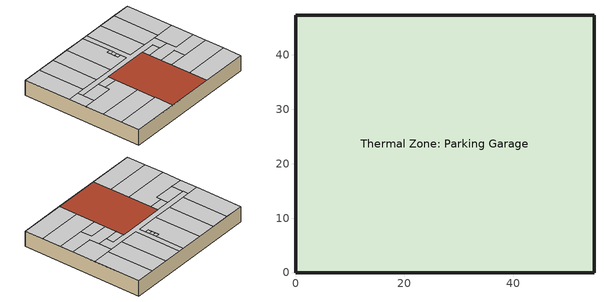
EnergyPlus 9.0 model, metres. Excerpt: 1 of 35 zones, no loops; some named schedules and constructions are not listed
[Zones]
Thermal Zone: Parking Garage
 floor ground (Surface 171 SlabOnOrBelowGradeF073): 54.86,47.24 54.86,0 0,0 0,47.24 z-6.1
 wall ground (Surface 172-uw BelowGradeWallC114): 0,0 54.86,0 z-6.1:0
 wall ground (Surface 173-uw BelowGradeWallC114): 0,47.24 0,0 z-6.1:0
 wall ground (Surface 174-uw BelowGradeWallC114): 54.86,47.24 0,47.24 z-6.1:0
 wall ground (Surface 175-uw BelowGradeWallC114): 54.86,0 54.86,47.24 z-6.1:0
 ceiling to Thermal Zone: F1 Retail SW (OtherFloorU071 Reversed): 18.29,0 18.29,7.32 0,7.32 0,0 z0; 18.29,7.32 18.29,14.63 0,14.63 0,7.32 z0; 18.29,14.63 18.29,23.77 12.8,23.77 12.8,21.95 0,21.95 0,14.63 z0
 ceiling to Thermal Zone: F1 Retail N-NW (OtherFloorU071 Reversed): 7.32,28.96 7.32,47.24 0,47.24 0,28.96 z0; 14.63,28.96 14.63,47.24 7.32,47.24 7.32,28.96 z0; 21.95,28.96 21.95,47.24 14.63,47.24 14.63,28.96 z0; 30.78,28.96 30.78,31.39 29.26,31.39 29.26,35.97 30.78,35.97 30.78,47.24 21.95,47.24 21.95,28.96 z0
 ceiling to Thermal Zone: F1 Retail NE (OtherFloorU071 Reversed): 40.23,28.96 40.23,47.24 32.92,47.24 32.92,28.96 z0; 47.55,28.96 47.55,47.24 40.23,47.24 40.23,28.96 z0; 54.86,28.96 54.86,47.24 47.55,47.24 47.55,28.96 z0
 ceiling to Thermal Zone: F1 Corridor (OtherFloorU071 Reversed): 30.78,31.39 30.78,32.92 29.26,32.92 29.26,31.39 z0; 30.78,32.92 30.78,34.44 29.26,34.44 29.26,32.92 z0; 30.78,34.44 30.78,35.97 29.26,35.97 29.26,34.44 z0; 45.72,23.77 45.72,28.96 32.92,28.96 32.92,47.24 30.78,47.24 30.78,28.96 4.57,28.96 4.57,26.82 42.06,26.82 42.06,23.77 z0; 18.29,23.77 18.29,26.82 12.8,26.82 12.8,23.77 z0; 42.06,23.77 42.06,26.82 36.58,26.82 36.58,23.77 z0
 ceiling to Thermal Zone: F1 Retail SE (OtherFloorU071 Reversed): 54.86,7.32 54.86,14.63 36.58,14.63 36.58,7.32 z0; 54.86,0 54.86,7.32 36.58,7.32 36.58,0 z0
 ceiling to Thermal Zone: F1 Lounge (OtherFloorU071 Reversed): 54.86,14.63 54.86,19.81 45.72,19.81 45.72,23.77 42.06,23.77 36.58,23.77 36.58,19.2 43.89,19.2 43.89,14.63 z0
 ceiling to Thermal Zone: F1 Business Center (OtherFloorU071 Reversed): 43.89,14.63 43.89,19.2 36.58,19.2 36.58,14.63 z0
 ceiling to Thermal Zone: F1 Fitness Center (OtherFloorU071 Reversed): 54.86,19.81 54.86,28.96 45.72,28.96 45.72,19.81 z0
 ceiling to Thermal Zone: F1 Leasing Office (OtherFloorU071 Reversed): 4.57,21.95 4.57,28.96 0,28.96 0,21.95 z0
 ceiling to Thermal Zone: F1 Mechanical Room (OtherFloorU071 Reversed): 12.8,21.95 12.8,26.82 4.57,26.82 4.57,21.95 z0
 roof outside (Concrete Podium Roof): 36.58,0 36.58,26.82 18.29,26.82 18.29,0 z0
[Construction]
OtherFloorU071 Reversed: Carpet - 3/4 in., Plywood - 5/8 in. 1, Compliance Insulation R0.50, Compliance Insulation R2.15, Compliance Insulation R6.00, Concrete - 140 lb/ft3 - 10 in. 1
[Schedule:Year]
ResidentialLivingHtgSetpt: ResidentialLivingHtgSetptWk, 1, 1, 12, 31
ResidentialLivingClgSetpt: ResidentialLivingClgSetptWk, 1, 1, 12, 31
Off: OffWk, 1, 1, 12, 31
AllOnHVACAvail: AllOnHVACAvailWk, 1, 1, 12, 31
CyclingHVACAvail: CyclingHVACAvailWk, 1, 1, 12, 31
[Schedule:Week:Daily]
RetailLightsWk: RetailLightsSun, RetailLightsWD, RetailLightsWD, RetailLightsWD, RetailLightsWD, RetailLightsWD, RetailLightsSat, RetailLightsSun, OnDay, OffDay, RetailLightsSun, RetailLightsSun
ResidentialLivingLightsWk: ResidentialLivingLightsSun, ResidentialLivingLightsWD, ResidentialLivingLightsWD, ResidentialLivingLightsWD, ResidentialLivingLightsWD, ResidentialLivingLightsWD, ResidentialLivingLightsSat, ResidentialLivingLightsSun, OnDay, OffDay, ResidentialLivingLightsSun, ResidentialLivingLightsSun
ResidentialLivingHtgSetptWk: ResidentialLivingHtgSetptSun, ResidentialLivingHtgSetptWD, ResidentialLivingHtgSetptWD, ResidentialLivingHtgSetptWD, ResidentialLivingHtgSetptWD, ResidentialLivingHtgSetptWD, ResidentialLivingHtgSetptSat, ResidentialLivingHtgSetptSun, ResidentialLivingHtgSetptWD, ResidentialLivingHtgSetptWD, ResidentialLivingHtgSetptSun, ResidentialLivingHtgSetptSun
ResidentialLivingClgSetptWk: ResidentialLivingClgSetptSun, ResidentialLivingClgSetptWD, ResidentialLivingClgSetptWD, ResidentialLivingClgSetptWD, ResidentialLivingClgSetptWD, ResidentialLivingClgSetptWD, ResidentialLivingClgSetptSat, ResidentialLivingClgSetptSun, ResidentialLivingClgSetptWD, ResidentialLivingClgSetptWD, ResidentialLivingClgSetptSun, ResidentialLivingClgSetptSun
ResidentialLivingHVACAvailWk: ResidentialLivingHVACAvailSun, ResidentialLivingHVACAvailWD, ResidentialLivingHVACAvailWD, ResidentialLivingHVACAvailWD, ResidentialLivingHVACAvailWD, ResidentialLivingHVACAvailWD, ResidentialLivingHVACAvailSat, ResidentialLivingHVACAvailSun, AllOnHVACAvailDay, AllOnHVACAvailDay, ResidentialLivingHVACAvailSun, ResidentialLivingHVACAvailSun
OnWk: OnDay, OnDay, OnDay, OnDay, OnDay, OnDay, OnDay, OnDay, OnDay, OnDay, OnDay, OnDay
OffWk: OffDay, OffDay, OffDay, OffDay, OffDay, OffDay, OffDay, OffDay, OffDay, OffDay, OffDay, OffDay
AllOnHVACAvailWk: AllOnHVACAvailDay, AllOnHVACAvailDay, AllOnHVACAvailDay, AllOnHVACAvailDay, AllOnHVACAvailDay, AllOnHVACAvailDay, AllOnHVACAvailDay, AllOnHVACAvailDay, AllOnHVACAvailDay, AllOnHVACAvailDay, AllOnHVACAvailDay, AllOnHVACAvailDay
CyclingHVACAvailWk: CyclingHVACAvailAll, CyclingHVACAvailAll, CyclingHVACAvailAll, CyclingHVACAvailAll, CyclingHVACAvailAll, CyclingHVACAvailAll, CyclingHVACAvailAll, CyclingHVACAvailAll, CyclingHVACAvailAll, CyclingHVACAvailAll, CyclingHVACAvailAll, CyclingHVACAvailAll
OfficeLightsWk: OfficeLightsSun, OfficeLightsWD, OfficeLightsWD, OfficeLightsWD, OfficeLightsWD, OfficeLightsWD, OfficeLightsSat, OfficeLightsSun, OnDay, OffDay, OfficeLightsSun, OfficeLightsSun
ParkingLightsWk: ParkingLightsSun, ParkingLightsWD, ParkingLightsWD, ParkingLightsWD, ParkingLightsWD, ParkingLightsWD, ParkingLightsSat, ParkingLightsSun, OnDay, OffDay, ParkingLightsSun, ParkingLightsSun
ParkingHVACAvailWk: ParkingHVACAvailSun, ParkingHVACAvailWD, ParkingHVACAvailWD, ParkingHVACAvailWD, ParkingHVACAvailWD, ParkingHVACAvailWD, ParkingHVACAvailSat, ParkingHVACAvailSun, AllOnHVACAvailDay, AllOnHVACAvailDay, ParkingHVACAvailSun, ParkingHVACAvailSun
OfficeGasEquipWk: OfficeGasEquipSun, OfficeGasEquipWD, OfficeGasEquipWD, OfficeGasEquipWD, OfficeGasEquipWD, OfficeGasEquipWD, OfficeGasEquipSat, OfficeGasEquipSun, OnDay, OffDay, OfficeGasEquipSun, OfficeGasEquipSun
OfficeInfiltrationWk: OfficeInfiltrationSun, OfficeInfiltrationWD, OfficeInfiltrationWD, OfficeInfiltrationWD, OfficeInfiltrationWD, OfficeInfiltrationWD, OfficeInfiltrationSat, OfficeInfiltrationSun, OfficeInfiltrationWD, OfficeInfiltrationWD, OfficeInfiltrationSun, OfficeInfiltrationSun
OfficeOccupancyWk: OfficeOccupancySun, OfficeOccupancyWD, OfficeOccupancyWD, OfficeOccupancyWD, OfficeOccupancyWD, OfficeOccupancyWD, OfficeOccupancySat, OfficeOccupancySun, OnDay, OffDay, OfficeOccupancySun, OfficeOccupancySun
OfficeReceptacleWk: OfficeReceptacleSun, OfficeReceptacleWD, OfficeReceptacleWD, OfficeReceptacleWD, OfficeReceptacleWD, OfficeReceptacleWD, OfficeReceptacleSat, OfficeReceptacleSun, OnDay, OffDay, OfficeReceptacleSun, OfficeReceptacleSun
ResidentialLivingGasEquipWk: ResidentialLivingGasEquipSun, ResidentialLivingGasEquipWD, ResidentialLivingGasEquipWD, ResidentialLivingGasEquipWD, ResidentialLivingGasEquipWD, ResidentialLivingGasEquipWD, ResidentialLivingGasEquipSat, ResidentialLivingGasEquipSun, OnDay, OffDay, ResidentialLivingGasEquipSun, ResidentialLivingGasEquipSun
ResidentialLivingInfiltrationWk: ResidentialLivingInfiltrationSun, ResidentialLivingInfiltrationWD, ResidentialLivingInfiltrationWD, ResidentialLivingInfiltrationWD, ResidentialLivingInfiltrationWD, ResidentialLivingInfiltrationWD, ResidentialLivingInfiltrationSat, ResidentialLivingInfiltrationSun, ResidentialLivingInfiltrationWD, ResidentialLivingInfiltrationWD, ResidentialLivingInfiltrationSun, ResidentialLivingInfiltrationSun
ResidentialLivingReceptacleWk: ResidentialLivingReceptacleSun, ResidentialLivingReceptacleWD, ResidentialLivingReceptacleWD, ResidentialLivingReceptacleWD, ResidentialLivingReceptacleWD, ResidentialLivingReceptacleWD, ResidentialLivingReceptacleSat, ResidentialLivingReceptacleSun, OnDay, OffDay, ResidentialLivingReceptacleSun, ResidentialLivingReceptacleSun
RetailInfiltrationWk: RetailInfiltrationSun, RetailInfiltrationWD, RetailInfiltrationWD, RetailInfiltrationWD, RetailInfiltrationWD, RetailInfiltrationWD, RetailInfiltrationSat, RetailInfiltrationSun, RetailInfiltrationWD, RetailInfiltrationWD, RetailInfiltrationSun, RetailInfiltrationSun
RetailReceptacleWk: RetailReceptacleSun, RetailReceptacleWD, RetailReceptacleWD, RetailReceptacleWD, RetailReceptacleWD, RetailReceptacleWD, RetailReceptacleSat, RetailReceptacleSun, OnDay, OffDay, RetailReceptacleSun, RetailReceptacleSun
F2-4 1-Bed N People Activity Level Week Rule - Jan1-Dec31: {a06ae99f-9e8c-4154-8279-0ae5e43cf57e}, {a06ae99f-9e8c-4154-8279-0ae5e43cf57e}, {a06ae99f-9e8c-4154-8279-0ae5e43cf57e}, {a06ae99f-9e8c-4154-8279-0ae5e43cf57e}, {a06ae99f-9e8c-4154-8279-0ae5e43cf57e}, {a06ae99f-9e8c-4154-8279-0ae5e43cf57e}, {a06ae99f-9e8c-4154-8279-0ae5e43cf57e}, {a06ae99f-9e8c-4154-8279-0ae5e43cf57e}, {a06ae99f-9e8c-4154-8279-0ae5e43cf57e}, {a06ae99f-9e8c-4154-8279-0ae5e43cf57e}, {a06ae99f-9e8c-4154-8279-0ae5e43cf57e}, {a06ae99f-9e8c-4154-8279-0ae5e43cf57e}
F2-4 1-Bed NE Core People Activity Level Week Rule - Jan1-Dec31: {3cd121bc-afa1-4021-8d3f-5fb5d8011f02}, {3cd121bc-afa1-4021-8d3f-5fb5d8011f02}, {3cd121bc-afa1-4021-8d3f-5fb5d8011f02}, {3cd121bc-afa1-4021-8d3f-5fb5d8011f02}, {3cd121bc-afa1-4021-8d3f-5fb5d8011f02}, {3cd121bc-afa1-4021-8d3f-5fb5d8011f02}, {3cd121bc-afa1-4021-8d3f-5fb5d8011f02}, {3cd121bc-afa1-4021-8d3f-5fb5d8011f02}, {3cd121bc-afa1-4021-8d3f-5fb5d8011f02}, {3cd121bc-afa1-4021-8d3f-5fb5d8011f02}, {3cd121bc-afa1-4021-8d3f-5fb5d8011f02}, {3cd121bc-afa1-4021-8d3f-5fb5d8011f02}
F2-4 1-Bed NE Outer People Activity Level Week Rule - Jan1-Dec31: {a0db6517-11d6-4709-a996-ea812b04be28}, {a0db6517-11d6-4709-a996-ea812b04be28}, {a0db6517-11d6-4709-a996-ea812b04be28}, {a0db6517-11d6-4709-a996-ea812b04be28}, {a0db6517-11d6-4709-a996-ea812b04be28}, {a0db6517-11d6-4709-a996-ea812b04be28}, {a0db6517-11d6-4709-a996-ea812b04be28}, {a0db6517-11d6-4709-a996-ea812b04be28}, {a0db6517-11d6-4709-a996-ea812b04be28}, {a0db6517-11d6-4709-a996-ea812b04be28}, {a0db6517-11d6-4709-a996-ea812b04be28}, {a0db6517-11d6-4709-a996-ea812b04be28}
F2-4 1-Bed NW Core People Activity Level Week Rule - Jan1-Dec31: {bbf6958f-bf33-4516-8a85-add9b498d0d7}, {bbf6958f-bf33-4516-8a85-add9b498d0d7}, {bbf6958f-bf33-4516-8a85-add9b498d0d7}, {bbf6958f-bf33-4516-8a85-add9b498d0d7}, {bbf6958f-bf33-4516-8a85-add9b498d0d7}, {bbf6958f-bf33-4516-8a85-add9b498d0d7}, {bbf6958f-bf33-4516-8a85-add9b498d0d7}, {bbf6958f-bf33-4516-8a85-add9b498d0d7}, {bbf6958f-bf33-4516-8a85-add9b498d0d7}, {bbf6958f-bf33-4516-8a85-add9b498d0d7}, {bbf6958f-bf33-4516-8a85-add9b498d0d7}, {bbf6958f-bf33-4516-8a85-add9b498d0d7}
F2-4 1-Bed NW Outer People Activity Level Week Rule - Jan1-Dec31: {f616606f-2ad5-4d87-a099-55c8ed758b5d}, {f616606f-2ad5-4d87-a099-55c8ed758b5d}, {f616606f-2ad5-4d87-a099-55c8ed758b5d}, {f616606f-2ad5-4d87-a099-55c8ed758b5d}, {f616606f-2ad5-4d87-a099-55c8ed758b5d}, {f616606f-2ad5-4d87-a099-55c8ed758b5d}, {f616606f-2ad5-4d87-a099-55c8ed758b5d}, {f616606f-2ad5-4d87-a099-55c8ed758b5d}, {f616606f-2ad5-4d87-a099-55c8ed758b5d}, {f616606f-2ad5-4d87-a099-55c8ed758b5d}, {f616606f-2ad5-4d87-a099-55c8ed758b5d}, {f616606f-2ad5-4d87-a099-55c8ed758b5d}
F2-4 2-Bed Core NE People Activity Level Week Rule - Jan1-Dec31: {ad877917-8a4f-4510-8e3f-f441ecd5740b}, {ad877917-8a4f-4510-8e3f-f441ecd5740b}, {ad877917-8a4f-4510-8e3f-f441ecd5740b}, {ad877917-8a4f-4510-8e3f-f441ecd5740b}, {ad877917-8a4f-4510-8e3f-f441ecd5740b}, {ad877917-8a4f-4510-8e3f-f441ecd5740b}, {ad877917-8a4f-4510-8e3f-f441ecd5740b}, {ad877917-8a4f-4510-8e3f-f441ecd5740b}, {ad877917-8a4f-4510-8e3f-f441ecd5740b}, {ad877917-8a4f-4510-8e3f-f441ecd5740b}, {ad877917-8a4f-4510-8e3f-f441ecd5740b}, {ad877917-8a4f-4510-8e3f-f441ecd5740b}
F2-4 2-Bed Core NW People Activity Level Week Rule - Jan1-Dec31: {632b403e-3b13-4622-b198-a326b3d7f3d9}, {632b403e-3b13-4622-b198-a326b3d7f3d9}, {632b403e-3b13-4622-b198-a326b3d7f3d9}, {632b403e-3b13-4622-b198-a326b3d7f3d9}, {632b403e-3b13-4622-b198-a326b3d7f3d9}, {632b403e-3b13-4622-b198-a326b3d7f3d9}, {632b403e-3b13-4622-b198-a326b3d7f3d9}, {632b403e-3b13-4622-b198-a326b3d7f3d9}, {632b403e-3b13-4622-b198-a326b3d7f3d9}, {632b403e-3b13-4622-b198-a326b3d7f3d9}, {632b403e-3b13-4622-b198-a326b3d7f3d9}, {632b403e-3b13-4622-b198-a326b3d7f3d9}
F2-4 2-Bed NE People Activity Level Week Rule - Jan1-Dec31: {95175786-da7d-4adb-b090-ff4229be1ca1}, {95175786-da7d-4adb-b090-ff4229be1ca1}, {95175786-da7d-4adb-b090-ff4229be1ca1}, {95175786-da7d-4adb-b090-ff4229be1ca1}, {95175786-da7d-4adb-b090-ff4229be1ca1}, {95175786-da7d-4adb-b090-ff4229be1ca1}, {95175786-da7d-4adb-b090-ff4229be1ca1}, {95175786-da7d-4adb-b090-ff4229be1ca1}, {95175786-da7d-4adb-b090-ff4229be1ca1}, {95175786-da7d-4adb-b090-ff4229be1ca1}, {95175786-da7d-4adb-b090-ff4229be1ca1}, {95175786-da7d-4adb-b090-ff4229be1ca1}
F2-4 2-Bed NW People Activity Level Week Rule - Jan1-Dec31: {975fba42-22e9-4462-9c32-ce582ccc8432}, {975fba42-22e9-4462-9c32-ce582ccc8432}, {975fba42-22e9-4462-9c32-ce582ccc8432}, {975fba42-22e9-4462-9c32-ce582ccc8432}, {975fba42-22e9-4462-9c32-ce582ccc8432}, {975fba42-22e9-4462-9c32-ce582ccc8432}, {975fba42-22e9-4462-9c32-ce582ccc8432}, {975fba42-22e9-4462-9c32-ce582ccc8432}, {975fba42-22e9-4462-9c32-ce582ccc8432}, {975fba42-22e9-4462-9c32-ce582ccc8432}, {975fba42-22e9-4462-9c32-ce582ccc8432}, {975fba42-22e9-4462-9c32-ce582ccc8432}
F2-4 2-Bed SE Core People Activity Level Week Rule - Jan1-Dec31: {047fcdc2-aecb-4335-b85d-0111566c9a56}, {047fcdc2-aecb-4335-b85d-0111566c9a56}, {047fcdc2-aecb-4335-b85d-0111566c9a56}, {047fcdc2-aecb-4335-b85d-0111566c9a56}, {047fcdc2-aecb-4335-b85d-0111566c9a56}, {047fcdc2-aecb-4335-b85d-0111566c9a56}, {047fcdc2-aecb-4335-b85d-0111566c9a56}, {047fcdc2-aecb-4335-b85d-0111566c9a56}, {047fcdc2-aecb-4335-b85d-0111566c9a56}, {047fcdc2-aecb-4335-b85d-0111566c9a56}, {047fcdc2-aecb-4335-b85d-0111566c9a56}, {047fcdc2-aecb-4335-b85d-0111566c9a56}
F2-4 2-Bed SE People Activity Level Week Rule - Jan1-Dec31: {58b9273a-798d-4869-b2fb-453a495a88f6}, {58b9273a-798d-4869-b2fb-453a495a88f6}, {58b9273a-798d-4869-b2fb-453a495a88f6}, {58b9273a-798d-4869-b2fb-453a495a88f6}, {58b9273a-798d-4869-b2fb-453a495a88f6}, {58b9273a-798d-4869-b2fb-453a495a88f6}, {58b9273a-798d-4869-b2fb-453a495a88f6}, {58b9273a-798d-4869-b2fb-453a495a88f6}, {58b9273a-798d-4869-b2fb-453a495a88f6}, {58b9273a-798d-4869-b2fb-453a495a88f6}, {58b9273a-798d-4869-b2fb-453a495a88f6}, {58b9273a-798d-4869-b2fb-453a495a88f6}
F2-4 2-Bed SW Core People Activity Level Week Rule - Jan1-Dec31: {a6932d7e-c133-4c3d-9cda-34c53b6c7b19}, {a6932d7e-c133-4c3d-9cda-34c53b6c7b19}, {a6932d7e-c133-4c3d-9cda-34c53b6c7b19}, {a6932d7e-c133-4c3d-9cda-34c53b6c7b19}, {a6932d7e-c133-4c3d-9cda-34c53b6c7b19}, {a6932d7e-c133-4c3d-9cda-34c53b6c7b19}, {a6932d7e-c133-4c3d-9cda-34c53b6c7b19}, {a6932d7e-c133-4c3d-9cda-34c53b6c7b19}, {a6932d7e-c133-4c3d-9cda-34c53b6c7b19}, {a6932d7e-c133-4c3d-9cda-34c53b6c7b19}, {a6932d7e-c133-4c3d-9cda-34c53b6c7b19}, {a6932d7e-c133-4c3d-9cda-34c53b6c7b19}
F2-4 2-Bed SW People Activity Level Week Rule - Jan1-Dec31: {f4d80d60-1534-48cc-889c-51a1c354bdf8}, {f4d80d60-1534-48cc-889c-51a1c354bdf8}, {f4d80d60-1534-48cc-889c-51a1c354bdf8}, {f4d80d60-1534-48cc-889c-51a1c354bdf8}, {f4d80d60-1534-48cc-889c-51a1c354bdf8}, {f4d80d60-1534-48cc-889c-51a1c354bdf8}, {f4d80d60-1534-48cc-889c-51a1c354bdf8}, {f4d80d60-1534-48cc-889c-51a1c354bdf8}, {f4d80d60-1534-48cc-889c-51a1c354bdf8}, {f4d80d60-1534-48cc-889c-51a1c354bdf8}, {f4d80d60-1534-48cc-889c-51a1c354bdf8}, {f4d80d60-1534-48cc-889c-51a1c354bdf8}
F2-4 3-Bed NE People Activity Level Week Rule - Jan1-Dec31: {cb12a6de-f2b5-482f-b902-96d63387762a}, {cb12a6de-f2b5-482f-b902-96d63387762a}, {cb12a6de-f2b5-482f-b902-96d63387762a}, {cb12a6de-f2b5-482f-b902-96d63387762a}, {cb12a6de-f2b5-482f-b902-96d63387762a}, {cb12a6de-f2b5-482f-b902-96d63387762a}, {cb12a6de-f2b5-482f-b902-96d63387762a}, {cb12a6de-f2b5-482f-b902-96d63387762a}, {cb12a6de-f2b5-482f-b902-96d63387762a}, {cb12a6de-f2b5-482f-b902-96d63387762a}, {cb12a6de-f2b5-482f-b902-96d63387762a}, {cb12a6de-f2b5-482f-b902-96d63387762a}
F2-4 3-Bed NW People Activity Level Week Rule - Jan1-Dec31: {90b64009-cf9a-4c62-8960-77ea0a5cff2a}, {90b64009-cf9a-4c62-8960-77ea0a5cff2a}, {90b64009-cf9a-4c62-8960-77ea0a5cff2a}, {90b64009-cf9a-4c62-8960-77ea0a5cff2a}, {90b64009-cf9a-4c62-8960-77ea0a5cff2a}, {90b64009-cf9a-4c62-8960-77ea0a5cff2a}, {90b64009-cf9a-4c62-8960-77ea0a5cff2a}, {90b64009-cf9a-4c62-8960-77ea0a5cff2a}, {90b64009-cf9a-4c62-8960-77ea0a5cff2a}, {90b64009-cf9a-4c62-8960-77ea0a5cff2a}, {90b64009-cf9a-4c62-8960-77ea0a5cff2a}, {90b64009-cf9a-4c62-8960-77ea0a5cff2a}
F2-4 Corridor People Activity Level Week Rule - Jan1-Dec31: {d730be42-336a-4892-8204-ed56d73dbcd2}, {d730be42-336a-4892-8204-ed56d73dbcd2}, {d730be42-336a-4892-8204-ed56d73dbcd2}, {d730be42-336a-4892-8204-ed56d73dbcd2}, {d730be42-336a-4892-8204-ed56d73dbcd2}, {d730be42-336a-4892-8204-ed56d73dbcd2}, {d730be42-336a-4892-8204-ed56d73dbcd2}, {d730be42-336a-4892-8204-ed56d73dbcd2}, {d730be42-336a-4892-8204-ed56d73dbcd2}, {d730be42-336a-4892-8204-ed56d73dbcd2}, {d730be42-336a-4892-8204-ed56d73dbcd2}, {d730be42-336a-4892-8204-ed56d73dbcd2}
F2-4 Elevator Core People Activity Level Week Rule - Jan1-Dec31: {c6833a48-125e-4a5f-a639-129fabc209e7}, {c6833a48-125e-4a5f-a639-129fabc209e7}, {c6833a48-125e-4a5f-a639-129fabc209e7}, {c6833a48-125e-4a5f-a639-129fabc209e7}, {c6833a48-125e-4a5f-a639-129fabc209e7}, {c6833a48-125e-4a5f-a639-129fabc209e7}, {c6833a48-125e-4a5f-a639-129fabc209e7}, {c6833a48-125e-4a5f-a639-129fabc209e7}, {c6833a48-125e-4a5f-a639-129fabc209e7}, {c6833a48-125e-4a5f-a639-129fabc209e7}, {c6833a48-125e-4a5f-a639-129fabc209e7}, {c6833a48-125e-4a5f-a639-129fabc209e7}
F2-4 Elevator N People Activity Level Week Rule - Jan1-Dec31: {21010aa2-b8f6-4ca0-ae04-fd60adc8e602}, {21010aa2-b8f6-4ca0-ae04-fd60adc8e602}, {21010aa2-b8f6-4ca0-ae04-fd60adc8e602}, {21010aa2-b8f6-4ca0-ae04-fd60adc8e602}, {21010aa2-b8f6-4ca0-ae04-fd60adc8e602}, {21010aa2-b8f6-4ca0-ae04-fd60adc8e602}, {21010aa2-b8f6-4ca0-ae04-fd60adc8e602}, {21010aa2-b8f6-4ca0-ae04-fd60adc8e602}, {21010aa2-b8f6-4ca0-ae04-fd60adc8e602}, {21010aa2-b8f6-4ca0-ae04-fd60adc8e602}, {21010aa2-b8f6-4ca0-ae04-fd60adc8e602}, {21010aa2-b8f6-4ca0-ae04-fd60adc8e602}
F2-4 Elevator S People Activity Level Week Rule - Jan1-Dec31: {025dfad5-b370-400b-91c3-cfc5637ec410}, {025dfad5-b370-400b-91c3-cfc5637ec410}, {025dfad5-b370-400b-91c3-cfc5637ec410}, {025dfad5-b370-400b-91c3-cfc5637ec410}, {025dfad5-b370-400b-91c3-cfc5637ec410}, {025dfad5-b370-400b-91c3-cfc5637ec410}, {025dfad5-b370-400b-91c3-cfc5637ec410}, {025dfad5-b370-400b-91c3-cfc5637ec410}, {025dfad5-b370-400b-91c3-cfc5637ec410}, {025dfad5-b370-400b-91c3-cfc5637ec410}, {025dfad5-b370-400b-91c3-cfc5637ec410}, {025dfad5-b370-400b-91c3-cfc5637ec410}
F2-4 Laundry People Activity Level Week Rule - Jan1-Dec31: {c9a7f5bd-5731-4c73-a072-caa3d5f71cb8}, {c9a7f5bd-5731-4c73-a072-caa3d5f71cb8}, {c9a7f5bd-5731-4c73-a072-caa3d5f71cb8}, {c9a7f5bd-5731-4c73-a072-caa3d5f71cb8}, {c9a7f5bd-5731-4c73-a072-caa3d5f71cb8}, {c9a7f5bd-5731-4c73-a072-caa3d5f71cb8}, {c9a7f5bd-5731-4c73-a072-caa3d5f71cb8}, {c9a7f5bd-5731-4c73-a072-caa3d5f71cb8}, {c9a7f5bd-5731-4c73-a072-caa3d5f71cb8}, {c9a7f5bd-5731-4c73-a072-caa3d5f71cb8}, {c9a7f5bd-5731-4c73-a072-caa3d5f71cb8}, {c9a7f5bd-5731-4c73-a072-caa3d5f71cb8}
F2-4 Stair E People Activity Level Week Rule - Jan1-Dec31: {916844e5-8089-4da3-a79a-a0b7062a8f3f}, {916844e5-8089-4da3-a79a-a0b7062a8f3f}, {916844e5-8089-4da3-a79a-a0b7062a8f3f}, {916844e5-8089-4da3-a79a-a0b7062a8f3f}, {916844e5-8089-4da3-a79a-a0b7062a8f3f}, {916844e5-8089-4da3-a79a-a0b7062a8f3f}, {916844e5-8089-4da3-a79a-a0b7062a8f3f}, {916844e5-8089-4da3-a79a-a0b7062a8f3f}, {916844e5-8089-4da3-a79a-a0b7062a8f3f}, {916844e5-8089-4da3-a79a-a0b7062a8f3f}, {916844e5-8089-4da3-a79a-a0b7062a8f3f}, {916844e5-8089-4da3-a79a-a0b7062a8f3f}
F2-4 Stair W People Activity Level Week Rule - Jan1-Dec31: {6517293f-b5b5-49ae-a35c-7abcd44a7ac7}, {6517293f-b5b5-49ae-a35c-7abcd44a7ac7}, {6517293f-b5b5-49ae-a35c-7abcd44a7ac7}, {6517293f-b5b5-49ae-a35c-7abcd44a7ac7}, {6517293f-b5b5-49ae-a35c-7abcd44a7ac7}, {6517293f-b5b5-49ae-a35c-7abcd44a7ac7}, {6517293f-b5b5-49ae-a35c-7abcd44a7ac7}, {6517293f-b5b5-49ae-a35c-7abcd44a7ac7}, {6517293f-b5b5-49ae-a35c-7abcd44a7ac7}, {6517293f-b5b5-49ae-a35c-7abcd44a7ac7}, {6517293f-b5b5-49ae-a35c-7abcd44a7ac7}, {6517293f-b5b5-49ae-a35c-7abcd44a7ac7}
F2-4 Studio SE People Activity Level Week Rule - Jan1-Dec31: {0c961f2f-fa97-4ed5-a250-427427f32182}, {0c961f2f-fa97-4ed5-a250-427427f32182}, {0c961f2f-fa97-4ed5-a250-427427f32182}, {0c961f2f-fa97-4ed5-a250-427427f32182}, {0c961f2f-fa97-4ed5-a250-427427f32182}, {0c961f2f-fa97-4ed5-a250-427427f32182}, {0c961f2f-fa97-4ed5-a250-427427f32182}, {0c961f2f-fa97-4ed5-a250-427427f32182}, {0c961f2f-fa97-4ed5-a250-427427f32182}, {0c961f2f-fa97-4ed5-a250-427427f32182}, {0c961f2f-fa97-4ed5-a250-427427f32182}, {0c961f2f-fa97-4ed5-a250-427427f32182}
F2-4 Studio SW People Activity Level Week Rule - Jan1-Dec31: {18573efa-02b3-4337-a1b0-12d68bf82e2d}, {18573efa-02b3-4337-a1b0-12d68bf82e2d}, {18573efa-02b3-4337-a1b0-12d68bf82e2d}, {18573efa-02b3-4337-a1b0-12d68bf82e2d}, {18573efa-02b3-4337-a1b0-12d68bf82e2d}, {18573efa-02b3-4337-a1b0-12d68bf82e2d}, {18573efa-02b3-4337-a1b0-12d68bf82e2d}, {18573efa-02b3-4337-a1b0-12d68bf82e2d}, {18573efa-02b3-4337-a1b0-12d68bf82e2d}, {18573efa-02b3-4337-a1b0-12d68bf82e2d}, {18573efa-02b3-4337-a1b0-12d68bf82e2d}, {18573efa-02b3-4337-a1b0-12d68bf82e2d}
F5 1-Bed NW Core People Activity Level Week Rule - Jan1-Dec31: {395d1da1-4ab7-479f-99f4-537ed87e155b}, {395d1da1-4ab7-479f-99f4-537ed87e155b}, {395d1da1-4ab7-479f-99f4-537ed87e155b}, {395d1da1-4ab7-479f-99f4-537ed87e155b}, {395d1da1-4ab7-479f-99f4-537ed87e155b}, {395d1da1-4ab7-479f-99f4-537ed87e155b}, {395d1da1-4ab7-479f-99f4-537ed87e155b}, {395d1da1-4ab7-479f-99f4-537ed87e155b}, {395d1da1-4ab7-479f-99f4-537ed87e155b}, {395d1da1-4ab7-479f-99f4-537ed87e155b}, {395d1da1-4ab7-479f-99f4-537ed87e155b}, {395d1da1-4ab7-479f-99f4-537ed87e155b}
F5 1-Bed NW Outer People Activity Level Week Rule - Jan1-Dec31: {805dc791-16ff-4acc-8ba1-25bbb09c42b5}, {805dc791-16ff-4acc-8ba1-25bbb09c42b5}, {805dc791-16ff-4acc-8ba1-25bbb09c42b5}, {805dc791-16ff-4acc-8ba1-25bbb09c42b5}, {805dc791-16ff-4acc-8ba1-25bbb09c42b5}, {805dc791-16ff-4acc-8ba1-25bbb09c42b5}, {805dc791-16ff-4acc-8ba1-25bbb09c42b5}, {805dc791-16ff-4acc-8ba1-25bbb09c42b5}, {805dc791-16ff-4acc-8ba1-25bbb09c42b5}, {805dc791-16ff-4acc-8ba1-25bbb09c42b5}, {805dc791-16ff-4acc-8ba1-25bbb09c42b5}, {805dc791-16ff-4acc-8ba1-25bbb09c42b5}
F5 2-Bed Core NE People Activity Level Week Rule - Jan1-Dec31: {8ffacd87-42e2-4c8b-bf39-92ebe3f05b35}, {8ffacd87-42e2-4c8b-bf39-92ebe3f05b35}, {8ffacd87-42e2-4c8b-bf39-92ebe3f05b35}, {8ffacd87-42e2-4c8b-bf39-92ebe3f05b35}, {8ffacd87-42e2-4c8b-bf39-92ebe3f05b35}, {8ffacd87-42e2-4c8b-bf39-92ebe3f05b35}, {8ffacd87-42e2-4c8b-bf39-92ebe3f05b35}, {8ffacd87-42e2-4c8b-bf39-92ebe3f05b35}, {8ffacd87-42e2-4c8b-bf39-92ebe3f05b35}, {8ffacd87-42e2-4c8b-bf39-92ebe3f05b35}, {8ffacd87-42e2-4c8b-bf39-92ebe3f05b35}, {8ffacd87-42e2-4c8b-bf39-92ebe3f05b35}
F5 2-Bed Core NW People Activity Level Week Rule - Jan1-Dec31: {18552439-7da4-4829-9e65-08684c291295}, {18552439-7da4-4829-9e65-08684c291295}, {18552439-7da4-4829-9e65-08684c291295}, {18552439-7da4-4829-9e65-08684c291295}, {18552439-7da4-4829-9e65-08684c291295}, {18552439-7da4-4829-9e65-08684c291295}, {18552439-7da4-4829-9e65-08684c291295}, {18552439-7da4-4829-9e65-08684c291295}, {18552439-7da4-4829-9e65-08684c291295}, {18552439-7da4-4829-9e65-08684c291295}, {18552439-7da4-4829-9e65-08684c291295}, {18552439-7da4-4829-9e65-08684c291295}
F5 2-Bed NE People Activity Level Week Rule - Jan1-Dec31: {77b113c5-7702-44da-acd6-c6a87cae93d9}, {77b113c5-7702-44da-acd6-c6a87cae93d9}, {77b113c5-7702-44da-acd6-c6a87cae93d9}, {77b113c5-7702-44da-acd6-c6a87cae93d9}, {77b113c5-7702-44da-acd6-c6a87cae93d9}, {77b113c5-7702-44da-acd6-c6a87cae93d9}, {77b113c5-7702-44da-acd6-c6a87cae93d9}, {77b113c5-7702-44da-acd6-c6a87cae93d9}, {77b113c5-7702-44da-acd6-c6a87cae93d9}, {77b113c5-7702-44da-acd6-c6a87cae93d9}, {77b113c5-7702-44da-acd6-c6a87cae93d9}, {77b113c5-7702-44da-acd6-c6a87cae93d9}
F5 2-Bed NW People Activity Level Week Rule - Jan1-Dec31: {6f51f367-42f9-4ee4-9b43-fc7554c01a1c}, {6f51f367-42f9-4ee4-9b43-fc7554c01a1c}, {6f51f367-42f9-4ee4-9b43-fc7554c01a1c}, {6f51f367-42f9-4ee4-9b43-fc7554c01a1c}, {6f51f367-42f9-4ee4-9b43-fc7554c01a1c}, {6f51f367-42f9-4ee4-9b43-fc7554c01a1c}, {6f51f367-42f9-4ee4-9b43-fc7554c01a1c}, {6f51f367-42f9-4ee4-9b43-fc7554c01a1c}, {6f51f367-42f9-4ee4-9b43-fc7554c01a1c}, {6f51f367-42f9-4ee4-9b43-fc7554c01a1c}, {6f51f367-42f9-4ee4-9b43-fc7554c01a1c}, {6f51f367-42f9-4ee4-9b43-fc7554c01a1c}
F5 2-Bed SE Core People Activity Level Week Rule - Jan1-Dec31: {2c105155-4f3f-4e9c-a400-37b41a997530}, {2c105155-4f3f-4e9c-a400-37b41a997530}, {2c105155-4f3f-4e9c-a400-37b41a997530}, {2c105155-4f3f-4e9c-a400-37b41a997530}, {2c105155-4f3f-4e9c-a400-37b41a997530}, {2c105155-4f3f-4e9c-a400-37b41a997530}, {2c105155-4f3f-4e9c-a400-37b41a997530}, {2c105155-4f3f-4e9c-a400-37b41a997530}, {2c105155-4f3f-4e9c-a400-37b41a997530}, {2c105155-4f3f-4e9c-a400-37b41a997530}, {2c105155-4f3f-4e9c-a400-37b41a997530}, {2c105155-4f3f-4e9c-a400-37b41a997530}
F5 2-Bed SE People Activity Level Week Rule - Jan1-Dec31: {477d1617-9599-450d-81f7-525bf809833d}, {477d1617-9599-450d-81f7-525bf809833d}, {477d1617-9599-450d-81f7-525bf809833d}, {477d1617-9599-450d-81f7-525bf809833d}, {477d1617-9599-450d-81f7-525bf809833d}, {477d1617-9599-450d-81f7-525bf809833d}, {477d1617-9599-450d-81f7-525bf809833d}, {477d1617-9599-450d-81f7-525bf809833d}, {477d1617-9599-450d-81f7-525bf809833d}, {477d1617-9599-450d-81f7-525bf809833d}, {477d1617-9599-450d-81f7-525bf809833d}, {477d1617-9599-450d-81f7-525bf809833d}
F5 2-Bed SW Core People Activity Level Week Rule - Jan1-Dec31: {ea979a7f-8fa1-46e6-998c-636d9fcb6161}, {ea979a7f-8fa1-46e6-998c-636d9fcb6161}, {ea979a7f-8fa1-46e6-998c-636d9fcb6161}, {ea979a7f-8fa1-46e6-998c-636d9fcb6161}, {ea979a7f-8fa1-46e6-998c-636d9fcb6161}, {ea979a7f-8fa1-46e6-998c-636d9fcb6161}, {ea979a7f-8fa1-46e6-998c-636d9fcb6161}, {ea979a7f-8fa1-46e6-998c-636d9fcb6161}, {ea979a7f-8fa1-46e6-998c-636d9fcb6161}, {ea979a7f-8fa1-46e6-998c-636d9fcb6161}, {ea979a7f-8fa1-46e6-998c-636d9fcb6161}, {ea979a7f-8fa1-46e6-998c-636d9fcb6161}
F5 2-Bed SW People Activity Level Week Rule - Jan1-Dec31: {49223f6e-b574-4b09-856a-f79920157e0e}, {49223f6e-b574-4b09-856a-f79920157e0e}, {49223f6e-b574-4b09-856a-f79920157e0e}, {49223f6e-b574-4b09-856a-f79920157e0e}, {49223f6e-b574-4b09-856a-f79920157e0e}, {49223f6e-b574-4b09-856a-f79920157e0e}, {49223f6e-b574-4b09-856a-f79920157e0e}, {49223f6e-b574-4b09-856a-f79920157e0e}, {49223f6e-b574-4b09-856a-f79920157e0e}, {49223f6e-b574-4b09-856a-f79920157e0e}, {49223f6e-b574-4b09-856a-f79920157e0e}, {49223f6e-b574-4b09-856a-f79920157e0e}
F5 3-Bed NE People Activity Level Week Rule - Jan1-Dec31: {d605c0dd-b798-4796-b970-695ece54b0af}, {d605c0dd-b798-4796-b970-695ece54b0af}, {d605c0dd-b798-4796-b970-695ece54b0af}, {d605c0dd-b798-4796-b970-695ece54b0af}, {d605c0dd-b798-4796-b970-695ece54b0af}, {d605c0dd-b798-4796-b970-695ece54b0af}, {d605c0dd-b798-4796-b970-695ece54b0af}, {d605c0dd-b798-4796-b970-695ece54b0af}, {d605c0dd-b798-4796-b970-695ece54b0af}, {d605c0dd-b798-4796-b970-695ece54b0af}, {d605c0dd-b798-4796-b970-695ece54b0af}, {d605c0dd-b798-4796-b970-695ece54b0af}
F5 3-Bed NW People Activity Level Week Rule - Jan1-Dec31: {e7698f46-2ca3-43d3-bbb3-ae322438c176}, {e7698f46-2ca3-43d3-bbb3-ae322438c176}, {e7698f46-2ca3-43d3-bbb3-ae322438c176}, {e7698f46-2ca3-43d3-bbb3-ae322438c176}, {e7698f46-2ca3-43d3-bbb3-ae322438c176}, {e7698f46-2ca3-43d3-bbb3-ae322438c176}, {e7698f46-2ca3-43d3-bbb3-ae322438c176}, {e7698f46-2ca3-43d3-bbb3-ae322438c176}, {e7698f46-2ca3-43d3-bbb3-ae322438c176}, {e7698f46-2ca3-43d3-bbb3-ae322438c176}, {e7698f46-2ca3-43d3-bbb3-ae322438c176}, {e7698f46-2ca3-43d3-bbb3-ae322438c176}
F5 Corridor People Activity Level Week Rule - Jan1-Dec31: {130f0a3d-4c1c-4710-9bb7-2c13975cc67f}, {130f0a3d-4c1c-4710-9bb7-2c13975cc67f}, {130f0a3d-4c1c-4710-9bb7-2c13975cc67f}, {130f0a3d-4c1c-4710-9bb7-2c13975cc67f}, {130f0a3d-4c1c-4710-9bb7-2c13975cc67f}, {130f0a3d-4c1c-4710-9bb7-2c13975cc67f}, {130f0a3d-4c1c-4710-9bb7-2c13975cc67f}, {130f0a3d-4c1c-4710-9bb7-2c13975cc67f}, {130f0a3d-4c1c-4710-9bb7-2c13975cc67f}, {130f0a3d-4c1c-4710-9bb7-2c13975cc67f}, {130f0a3d-4c1c-4710-9bb7-2c13975cc67f}, {130f0a3d-4c1c-4710-9bb7-2c13975cc67f}
F5 Elevator Core People Activity Level Week Rule - Jan1-Dec31: {cfe14196-d986-458e-8905-9b5deabe5b5b}, {cfe14196-d986-458e-8905-9b5deabe5b5b}, {cfe14196-d986-458e-8905-9b5deabe5b5b}, {cfe14196-d986-458e-8905-9b5deabe5b5b}, {cfe14196-d986-458e-8905-9b5deabe5b5b}, {cfe14196-d986-458e-8905-9b5deabe5b5b}, {cfe14196-d986-458e-8905-9b5deabe5b5b}, {cfe14196-d986-458e-8905-9b5deabe5b5b}, {cfe14196-d986-458e-8905-9b5deabe5b5b}, {cfe14196-d986-458e-8905-9b5deabe5b5b}, {cfe14196-d986-458e-8905-9b5deabe5b5b}, {cfe14196-d986-458e-8905-9b5deabe5b5b}
F5 Elevator N People Activity Level Week Rule - Jan1-Dec31: {2147c64b-2e39-4c76-a30c-03132e27308e}, {2147c64b-2e39-4c76-a30c-03132e27308e}, {2147c64b-2e39-4c76-a30c-03132e27308e}, {2147c64b-2e39-4c76-a30c-03132e27308e}, {2147c64b-2e39-4c76-a30c-03132e27308e}, {2147c64b-2e39-4c76-a30c-03132e27308e}, {2147c64b-2e39-4c76-a30c-03132e27308e}, {2147c64b-2e39-4c76-a30c-03132e27308e}, {2147c64b-2e39-4c76-a30c-03132e27308e}, {2147c64b-2e39-4c76-a30c-03132e27308e}, {2147c64b-2e39-4c76-a30c-03132e27308e}, {2147c64b-2e39-4c76-a30c-03132e27308e}
F5 Elevator S People Activity Level Week Rule - Jan1-Dec31: {cb401f4c-dcf8-4945-8ec6-d01f08505cd8}, {cb401f4c-dcf8-4945-8ec6-d01f08505cd8}, {cb401f4c-dcf8-4945-8ec6-d01f08505cd8}, {cb401f4c-dcf8-4945-8ec6-d01f08505cd8}, {cb401f4c-dcf8-4945-8ec6-d01f08505cd8}, {cb401f4c-dcf8-4945-8ec6-d01f08505cd8}, {cb401f4c-dcf8-4945-8ec6-d01f08505cd8}, {cb401f4c-dcf8-4945-8ec6-d01f08505cd8}, {cb401f4c-dcf8-4945-8ec6-d01f08505cd8}, {cb401f4c-dcf8-4945-8ec6-d01f08505cd8}, {cb401f4c-dcf8-4945-8ec6-d01f08505cd8}, {cb401f4c-dcf8-4945-8ec6-d01f08505cd8}
F5 Laundry People Activity Level Week Rule - Jan1-Dec31: {987fff4f-43a2-4517-acca-5aef0b7a9137}, {987fff4f-43a2-4517-acca-5aef0b7a9137}, {987fff4f-43a2-4517-acca-5aef0b7a9137}, {987fff4f-43a2-4517-acca-5aef0b7a9137}, {987fff4f-43a2-4517-acca-5aef0b7a9137}, {987fff4f-43a2-4517-acca-5aef0b7a9137}, {987fff4f-43a2-4517-acca-5aef0b7a9137}, {987fff4f-43a2-4517-acca-5aef0b7a9137}, {987fff4f-43a2-4517-acca-5aef0b7a9137}, {987fff4f-43a2-4517-acca-5aef0b7a9137}, {987fff4f-43a2-4517-acca-5aef0b7a9137}, {987fff4f-43a2-4517-acca-5aef0b7a9137}
F5 Stair E People Activity Level Week Rule - Jan1-Dec31: {6a010025-daef-429c-bd9d-c9870b5bb981}, {6a010025-daef-429c-bd9d-c9870b5bb981}, {6a010025-daef-429c-bd9d-c9870b5bb981}, {6a010025-daef-429c-bd9d-c9870b5bb981}, {6a010025-daef-429c-bd9d-c9870b5bb981}, {6a010025-daef-429c-bd9d-c9870b5bb981}, {6a010025-daef-429c-bd9d-c9870b5bb981}, {6a010025-daef-429c-bd9d-c9870b5bb981}, {6a010025-daef-429c-bd9d-c9870b5bb981}, {6a010025-daef-429c-bd9d-c9870b5bb981}, {6a010025-daef-429c-bd9d-c9870b5bb981}, {6a010025-daef-429c-bd9d-c9870b5bb981}
F5 Stair W People Activity Level Week Rule - Jan1-Dec31: {a092e30e-0f4a-4eed-bf34-f3d6eaba324a}, {a092e30e-0f4a-4eed-bf34-f3d6eaba324a}, {a092e30e-0f4a-4eed-bf34-f3d6eaba324a}, {a092e30e-0f4a-4eed-bf34-f3d6eaba324a}, {a092e30e-0f4a-4eed-bf34-f3d6eaba324a}, {a092e30e-0f4a-4eed-bf34-f3d6eaba324a}, {a092e30e-0f4a-4eed-bf34-f3d6eaba324a}, {a092e30e-0f4a-4eed-bf34-f3d6eaba324a}, {a092e30e-0f4a-4eed-bf34-f3d6eaba324a}, {a092e30e-0f4a-4eed-bf34-f3d6eaba324a}, {a092e30e-0f4a-4eed-bf34-f3d6eaba324a}, {a092e30e-0f4a-4eed-bf34-f3d6eaba324a}
F5 Studio SE People Activity Level Week Rule - Jan1-Dec31: {eee08014-72a3-4757-8485-bb7462fba90f}, {eee08014-72a3-4757-8485-bb7462fba90f}, {eee08014-72a3-4757-8485-bb7462fba90f}, {eee08014-72a3-4757-8485-bb7462fba90f}, {eee08014-72a3-4757-8485-bb7462fba90f}, {eee08014-72a3-4757-8485-bb7462fba90f}, {eee08014-72a3-4757-8485-bb7462fba90f}, {eee08014-72a3-4757-8485-bb7462fba90f}, {eee08014-72a3-4757-8485-bb7462fba90f}, {eee08014-72a3-4757-8485-bb7462fba90f}, {eee08014-72a3-4757-8485-bb7462fba90f}, {eee08014-72a3-4757-8485-bb7462fba90f}
F5 Studio SW People Activity Level Week Rule - Jan1-Dec31: {4817e5c5-4d9e-4d24-b032-f1f099d1b2be}, {4817e5c5-4d9e-4d24-b032-f1f099d1b2be}, {4817e5c5-4d9e-4d24-b032-f1f099d1b2be}, {4817e5c5-4d9e-4d24-b032-f1f099d1b2be}, {4817e5c5-4d9e-4d24-b032-f1f099d1b2be}, {4817e5c5-4d9e-4d24-b032-f1f099d1b2be}, {4817e5c5-4d9e-4d24-b032-f1f099d1b2be}, {4817e5c5-4d9e-4d24-b032-f1f099d1b2be}, {4817e5c5-4d9e-4d24-b032-f1f099d1b2be}, {4817e5c5-4d9e-4d24-b032-f1f099d1b2be}, {4817e5c5-4d9e-4d24-b032-f1f099d1b2be}, {4817e5c5-4d9e-4d24-b032-f1f099d1b2be}
[Schedule:Day:Interval]
RetailLightsSun: No, 01:00, 0.05, 02:00, 0.05, 03:00, 0.05, 04:00, 0.05, 05:00, 0.05, 06:00, 0.05, 07:00, 0.05, 08:00, 0.05, 09:00, 0.1, 10:00, 0.1, 11:00, 0.4, 12:00, 0.4, 13:00, 0.55, 14:00, 0.55, 15:00, 0.55, 16:00, 0.55, 17:00, 0.55, 18:00, 0.4, 19:00, 0.2, 20:00, 0.05, 21:00, 0.05, 22:00, 0.05, 23:00, 0.05, 24:00, 0.05
RetailLightsWD: No, 01:00, 0.05, 02:00, 0.05, 03:00, 0.05, 04:00, 0.05, 05:00, 0.05, 06:00, 0.05, 07:00, 0.05, 08:00, 0.2, 09:00, 0.5, 10:00, 0.85, 11:00, 0.85, 12:00, 0.85, 13:00, 0.85, 14:00, 0.85, 15:00, 0.85, 16:00, 0.85, 17:00, 0.85, 18:00, 0.85, 19:00, 0.55, 20:00, 0.55, 21:00, 0.5, 22:00, 0.2, 23:00, 0.05, 24:00, 0.05
RetailLightsSat: No, 01:00, 0.05, 02:00, 0.05, 03:00, 0.05, 04:00, 0.05, 05:00, 0.05, 06:00, 0.05, 07:00, 0.05, 08:00, 0.1, 09:00, 0.3, 10:00, 0.55, 11:00, 0.85, 12:00, 0.85, 13:00, 0.85, 14:00, 0.85, 15:00, 0.85, 16:00, 0.85, 17:00, 0.85, 18:00, 0.85, 19:00, 0.5, 20:00, 0.3, 21:00, 0.3, 22:00, 0.1, 23:00, 0.05, 24:00, 0.05
ResidentialLivingLightsSun; ResidentialLivingLightsWD; ResidentialLivingLightsSat; ResidentialLivingReceptacleSat; ResidentialLivingReceptacleSun; ResidentialLivingReceptacleWD: No, 01:00, 0.1, 02:00, 0.1, 03:00, 0.1, 04:00, 0.1, 05:00, 0.1, 06:00, 0.3, 07:00, 0.45, 08:00, 0.45, 09:00, 0.45, 10:00, 0.45, 11:00, 0.3, 12:00, 0.3, 13:00, 0.3, 14:00, 0.3, 15:00, 0.3, 16:00, 0.3, 17:00, 0.3, 18:00, 0.3, 19:00, 0.6, 20:00, 0.8, 21:00, 0.9, 22:00, 0.8, 23:00, 0.6, 24:00, 0.3
ResidentialLivingHtgSetptSun; ResidentialLivingHtgSetptWD; ResidentialLivingHtgSetptSat: No, 01:00, 15.5556, 02:00, 15.5556, 03:00, 15.5556, 04:00, 15.5556, 05:00, 15.5556, 06:00, 15.5556, 07:00, 20, 08:00, 20, 09:00, 20, 10:00, 20, 11:00, 20, 12:00, 20, 13:00, 20, 14:00, 20, 15:00, 20, 16:00, 20, 17:00, 20, 18:00, 20, 19:00, 20, 20:00, 20, 21:00, 20, 22:00, 20, 23:00, 15.5556, 24:00, 15.5556
ResidentialLivingClgSetptSun; ResidentialLivingClgSetptWD; ResidentialLivingClgSetptSat: No, 01:00, 25.5556, 02:00, 25.5556, 03:00, 25.5556, 04:00, 25.5556, 05:00, 25.5556, 06:00, 25.5556, 07:00, 25.5556, 08:00, 25.5556, 09:00, 25.5556, 10:00, 25.5556, 11:00, 25.5556, 12:00, 25.5556, 13:00, 25.5556, 14:00, 25.5556, 15:00, 25.5556, 16:00, 25.5556, 17:00, 25.5556, 18:00, 25.5556, 19:00, 25.5556, 20:00, 25.5556, 21:00, 25.5556, 22:00, 25.5556, 23:00, 25.5556, 24:00, 25.5556
ResidentialLivingHVACAvailSun; ResidentialLivingHVACAvailWD; ResidentialLivingHVACAvailSat; ParkingHVACAvailSun; ParkingHVACAvailWD; ParkingHVACAvailSat: No, 01:00, 1, 02:00, 1, 03:00, 1, 04:00, 1, 05:00, 1, 06:00, 1, 07:00, 1, 08:00, 1, 09:00, 1, 10:00, 1, 11:00, 1, 12:00, 1, 13:00, 1, 14:00, 1, 15:00, 1, 16:00, 1, 17:00, 1, 18:00, 1, 19:00, 1, 20:00, 1, 21:00, 1, 22:00, 1, 23:00, 1, 24:00, 1
CyclingHVACAvailAll; OfficeGasEquipSun; ParkingOccupancySat; ParkingOccupancySun; ParkingOccupancyWD: No, 01:00, 0, 02:00, 0, 03:00, 0, 04:00, 0, 05:00, 0, 06:00, 0, 07:00, 0, 08:00, 0, 09:00, 0, 10:00, 0, 11:00, 0, 12:00, 0, 13:00, 0, 14:00, 0, 15:00, 0, 16:00, 0, 17:00, 0, 18:00, 0, 19:00, 0, 20:00, 0, 21:00, 0, 22:00, 0, 23:00, 0, 24:00, 0
OfficeLightsSun; OfficeReceptacleSun: No, 01:00, 0.05, 02:00, 0.05, 03:00, 0.05, 04:00, 0.05, 05:00, 0.05, 06:00, 0.05, 07:00, 0.05, 08:00, 0.05, 09:00, 0.05, 10:00, 0.05, 11:00, 0.05, 12:00, 0.05, 13:00, 0.05, 14:00, 0.05, 15:00, 0.05, 16:00, 0.05, 17:00, 0.05, 18:00, 0.05, 19:00, 0.05, 20:00, 0.05, 21:00, 0.05, 22:00, 0.05, 23:00, 0.05, 24:00, 0.05
OfficeLightsWD: No, 01:00, 0.05, 02:00, 0.05, 03:00, 0.05, 04:00, 0.05, 05:00, 0.05, 06:00, 0.1, 07:00, 0.1, 08:00, 0.3, 09:00, 0.65, 10:00, 0.65, 11:00, 0.65, 12:00, 0.65, 13:00, 0.65, 14:00, 0.65, 15:00, 0.65, 16:00, 0.65, 17:00, 0.65, 18:00, 0.35, 19:00, 0.3, 20:00, 0.3, 21:00, 0.2, 22:00, 0.2, 23:00, 0.1, 24:00, 0.05
OfficeLightsSat; OfficeReceptacleSat: No, 01:00, 0.05, 02:00, 0.05, 03:00, 0.05, 04:00, 0.05, 05:00, 0.05, 06:00, 0.05, 07:00, 0.1, 08:00, 0.1, 09:00, 0.3, 10:00, 0.3, 11:00, 0.3, 12:00, 0.3, 13:00, 0.15, 14:00, 0.15, 15:00, 0.15, 16:00, 0.15, 17:00, 0.15, 18:00, 0.05, 19:00, 0.05, 20:00, 0.05, 21:00, 0.05, 22:00, 0.05, 23:00, 0.05, 24:00, 0.05
ParkingLightsSun: No, 01:00, 0.5, 02:00, 0.5, 03:00, 0.5, 04:00, 0.5, 05:00, 0.5, 06:00, 0.5, 07:00, 0.5, 08:00, 0.5, 09:00, 0.5, 10:00, 0.5, 11:00, 0.5, 12:00, 0.5, 13:00, 0.5, 14:00, 0.5, 15:00, 0.5, 16:00, 0.5, 17:00, 0.5, 18:00, 0.5, 19:00, 0.5, 20:00, 0.5, 21:00, 0.5, 22:00, 0.5, 23:00, 0.5, 24:00, 0.5
ParkingLightsWD: No, 01:00, 0.5, 02:00, 0.5, 03:00, 0.5, 04:00, 0.5, 05:00, 0.5, 06:00, 0.5, 07:00, 1, 08:00, 1, 09:00, 1, 10:00, 1, 11:00, 1, 12:00, 1, 13:00, 1, 14:00, 1, 15:00, 1, 16:00, 1, 17:00, 1, 18:00, 1, 19:00, 1, 20:00, 1, 21:00, 1, 22:00, 1, 23:00, 0.5, 24:00, 0.5
ParkingLightsSat: No, 01:00, 0.5, 02:00, 0.5, 03:00, 0.5, 04:00, 0.5, 05:00, 0.5, 06:00, 0.5, 07:00, 1, 08:00, 1, 09:00, 1, 10:00, 1, 11:00, 1, 12:00, 1, 13:00, 1, 14:00, 1, 15:00, 1, 16:00, 1, 17:00, 1, 18:00, 0.5, 19:00, 0.5, 20:00, 0.5, 21:00, 0.5, 22:00, 0.5, 23:00, 0.5, 24:00, 0.5
OfficeGasEquipSat: No, 01:00, 0, 02:00, 0, 03:00, 0, 04:00, 0, 05:00, 0, 06:00, 0, 07:00, 0, 08:00, 0, 09:00, 0.5, 10:00, 0.5, 11:00, 0.9, 12:00, 0.9, 13:00, 0.9, 14:00, 0.9, 15:00, 0.75, 16:00, 0.75, 17:00, 0.75, 18:00, 0, 19:00, 0, 20:00, 0, 21:00, 0, 22:00, 0, 23:00, 0, 24:00, 0
OfficeGasEquipWD: No, 01:00, 0, 02:00, 0, 03:00, 0, 04:00, 0, 05:00, 0, 06:00, 0, 07:00, 0, 08:00, 0.5, 09:00, 0.5, 10:00, 0.5, 11:00, 0.9, 12:00, 0.9, 13:00, 0.9, 14:00, 0.9, 15:00, 0.75, 16:00, 0.75, 17:00, 0.75, 18:00, 0.75, 19:00, 0, 20:00, 0, 21:00, 0, 22:00, 0, 23:00, 0, 24:00, 0
OfficeInfiltrationSat: No, 01:00, 1, 02:00, 1, 03:00, 1, 04:00, 1, 05:00, 1, 06:00, 0.25, 07:00, 0.25, 08:00, 0.25, 09:00, 0.25, 10:00, 0.25, 11:00, 0.25, 12:00, 0.25, 13:00, 0.25, 14:00, 0.25, 15:00, 0.25, 16:00, 0.25, 17:00, 0.25, 18:00, 0.25, 19:00, 0.25, 20:00, 1, 21:00, 1, 22:00, 1, 23:00, 1, 24:00, 1
OfficeInfiltrationSun: No, 01:00, 1, 02:00, 1, 03:00, 1, 04:00, 1, 05:00, 1, 06:00, 0.25, 07:00, 0.25, 08:00, 0.25, 09:00, 0.25, 10:00, 0.25, 11:00, 0.25, 12:00, 0.25, 13:00, 0.25, 14:00, 0.25, 15:00, 0.25, 16:00, 0.25, 17:00, 0.25, 18:00, 0.25, 19:00, 1, 20:00, 1, 21:00, 1, 22:00, 1, 23:00, 1, 24:00, 1
OfficeInfiltrationWD: No, 01:00, 1, 02:00, 1, 03:00, 1, 04:00, 1, 05:00, 1, 06:00, 0.25, 07:00, 0.25, 08:00, 0.25, 09:00, 0.25, 10:00, 0.25, 11:00, 0.25, 12:00, 0.25, 13:00, 0.25, 14:00, 0.25, 15:00, 0.25, 16:00, 0.25, 17:00, 0.25, 18:00, 0.25, 19:00, 0.25, 20:00, 0.25, 21:00, 0.25, 22:00, 0.25, 23:00, 0.25, 24:00, 0.25
OfficeOccupancySat: No, 01:00, 0, 02:00, 0, 03:00, 0, 04:00, 0, 05:00, 0, 06:00, 0, 07:00, 0.1, 08:00, 0.1, 09:00, 0.3, 10:00, 0.3, 11:00, 0.3, 12:00, 0.3, 13:00, 0.1, 14:00, 0.1, 15:00, 0.1, 16:00, 0.1, 17:00, 0.1, 18:00, 0.05, 19:00, 0.05, 20:00, 0, 21:00, 0, 22:00, 0, 23:00, 0, 24:00, 0
OfficeOccupancySun: No, 01:00, 0, 02:00, 0, 03:00, 0, 04:00, 0, 05:00, 0, 06:00, 0, 07:00, 0.05, 08:00, 0.05, 09:00, 0.05, 10:00, 0.05, 11:00, 0.05, 12:00, 0.05, 13:00, 0.05, 14:00, 0.05, 15:00, 0.05, 16:00, 0.05, 17:00, 0.05, 18:00, 0.05, 19:00, 0, 20:00, 0, 21:00, 0, 22:00, 0, 23:00, 0, 24:00, 0
OfficeOccupancyWD: No, 01:00, 0, 02:00, 0, 03:00, 0, 04:00, 0, 05:00, 0, 06:00, 0, 07:00, 0.1, 08:00, 0.2, 09:00, 0.95, 10:00, 0.95, 11:00, 0.95, 12:00, 0.95, 13:00, 0.5, 14:00, 0.95, 15:00, 0.95, 16:00, 0.95, 17:00, 0.95, 18:00, 0.3, 19:00, 0.1, 20:00, 0.1, 21:00, 0.1, 22:00, 0.1, 23:00, 0.05, 24:00, 0.05
OfficeReceptacleWD: No, 01:00, 0.05, 02:00, 0.05, 03:00, 0.05, 04:00, 0.05, 05:00, 0.05, 06:00, 0.1, 07:00, 0.1, 08:00, 0.3, 09:00, 0.9, 10:00, 0.9, 11:00, 0.9, 12:00, 0.9, 13:00, 0.9, 14:00, 0.9, 15:00, 0.9, 16:00, 0.9, 17:00, 0.9, 18:00, 0.5, 19:00, 0.3, 20:00, 0.3, 21:00, 0.2, 22:00, 0.2, 23:00, 0.1, 24:00, 0.05
ResidentialLivingGasEquipSat; ResidentialLivingGasEquipSun; ResidentialLivingGasEquipWD: No, 01:00, 0, 02:00, 0, 03:00, 0, 04:00, 0, 05:00, 0, 06:00, 0, 07:00, 0.5, 08:00, 0.5, 09:00, 0, 10:00, 0, 11:00, 0, 12:00, 0.2, 13:00, 0.2, 14:00, 0, 15:00, 0, 16:00, 0, 17:00, 0.5, 18:00, 0.5, 19:00, 0.5, 20:00, 0, 21:00, 0, 22:00, 0, 23:00, 0, 24:00, 0
ResidentialLivingInfiltrationSat; ResidentialLivingInfiltrationSun; ResidentialLivingInfiltrationWD: No, 01:00, 0.25, 02:00, 0.25, 03:00, 0.25, 04:00, 0.25, 05:00, 0.25, 06:00, 0.25, 07:00, 0.25, 08:00, 0.25, 09:00, 0.25, 10:00, 0.25, 11:00, 0.25, 12:00, 0.25, 13:00, 0.25, 14:00, 0.25, 15:00, 0.25, 16:00, 0.25, 17:00, 0.25, 18:00, 0.25, 19:00, 0.25, 20:00, 0.25, 21:00, 0.25, 22:00, 0.25, 23:00, 0.25, 24:00, 0.25
ResidentialLivingOccupancySat; ResidentialLivingOccupancySun; ResidentialLivingOccupancyWD: No, 01:00, 0.9, 02:00, 0.9, 03:00, 0.9, 04:00, 0.9, 05:00, 0.9, 06:00, 0.9, 07:00, 0.7, 08:00, 0.4, 09:00, 0.4, 10:00, 0.2, 11:00, 0.2, 12:00, 0.2, 13:00, 0.2, 14:00, 0.2, 15:00, 0.2, 16:00, 0.3, 17:00, 0.5, 18:00, 0.5, 19:00, 0.5, 20:00, 0.7, 21:00, 0.7, 22:00, 0.8, 23:00, 0.9, 24:00, 0.9
RetailInfiltrationSat: No, 01:00, 1, 02:00, 1, 03:00, 1, 04:00, 1, 05:00, 1, 06:00, 1, 07:00, 0.25, 08:00, 0.25, 09:00, 0.25, 10:00, 0.25, 11:00, 0.25, 12:00, 0.25, 13:00, 0.25, 14:00, 0.25, 15:00, 0.25, 16:00, 0.25, 17:00, 0.25, 18:00, 0.25, 19:00, 0.25, 20:00, 0.25, 21:00, 0.25, 22:00, 0.25, 23:00, 1, 24:00, 1
RetailInfiltrationSun: No, 01:00, 1, 02:00, 1, 03:00, 1, 04:00, 1, 05:00, 1, 06:00, 1, 07:00, 1, 08:00, 1, 09:00, 0.25, 10:00, 0.25, 11:00, 0.25, 12:00, 0.25, 13:00, 0.25, 14:00, 0.25, 15:00, 0.25, 16:00, 0.25, 17:00, 0.25, 18:00, 0.25, 19:00, 0.25, 20:00, 1, 21:00, 1, 22:00, 1, 23:00, 1, 24:00, 1
RetailInfiltrationWD: No, 01:00, 1, 02:00, 1, 03:00, 1, 04:00, 1, 05:00, 1, 06:00, 1, 07:00, 0.25, 08:00, 0.25, 09:00, 0.25, 10:00, 0.25, 11:00, 0.25, 12:00, 0.25, 13:00, 0.25, 14:00, 0.25, 15:00, 0.25, 16:00, 0.25, 17:00, 0.25, 18:00, 0.25, 19:00, 0.25, 20:00, 0.25, 21:00, 0.25, 22:00, 1, 23:00, 1, 24:00, 1
RetailOccupancySat: No, 01:00, 0, 02:00, 0, 03:00, 0, 04:00, 0, 05:00, 0, 06:00, 0, 07:00, 0, 08:00, 0.1, 09:00, 0.2, 10:00, 0.5, 11:00, 0.6, 12:00, 0.8, 13:00, 0.8, 14:00, 0.8, 15:00, 0.8, 16:00, 0.8, 17:00, 0.8, 18:00, 0.6, 19:00, 0.2, 20:00, 0.2, 21:00, 0.2, 22:00, 0.1, 23:00, 0, 24:00, 0
RetailOccupancySun: No, 01:00, 0, 02:00, 0, 03:00, 0, 04:00, 0, 05:00, 0, 06:00, 0, 07:00, 0, 08:00, 0, 09:00, 0, 10:00, 0.1, 11:00, 0.2, 12:00, 0.2, 13:00, 0.4, 14:00, 0.4, 15:00, 0.4, 16:00, 0.4, 17:00, 0.4, 18:00, 0.2, 19:00, 0.1, 20:00, 0, 21:00, 0, 22:00, 0, 23:00, 0, 24:00, 0
RetailOccupancyWD: No, 01:00, 0, 02:00, 0, 03:00, 0, 04:00, 0, 05:00, 0, 06:00, 0, 07:00, 0, 08:00, 0.1, 09:00, 0.2, 10:00, 0.5, 11:00, 0.5, 12:00, 0.7, 13:00, 0.7, 14:00, 0.7, 15:00, 0.7, 16:00, 0.8, 17:00, 0.7, 18:00, 0.5, 19:00, 0.5, 20:00, 0.3, 21:00, 0.3, 22:00, 0, 23:00, 0, 24:00, 0
RetailReceptacleSat: No, 01:00, 0.05, 02:00, 0.05, 03:00, 0.05, 04:00, 0.05, 05:00, 0.05, 06:00, 0.05, 07:00, 0.05, 08:00, 0.1, 09:00, 0.3, 10:00, 0.6, 11:00, 0.9, 12:00, 0.9, 13:00, 0.9, 14:00, 0.9, 15:00, 0.9, 16:00, 0.9, 17:00, 0.9, 18:00, 0.9, 19:00, 0.5, 20:00, 0.3, 21:00, 0.3, 22:00, 0.1, 23:00, 0.05, 24:00, 0.05
